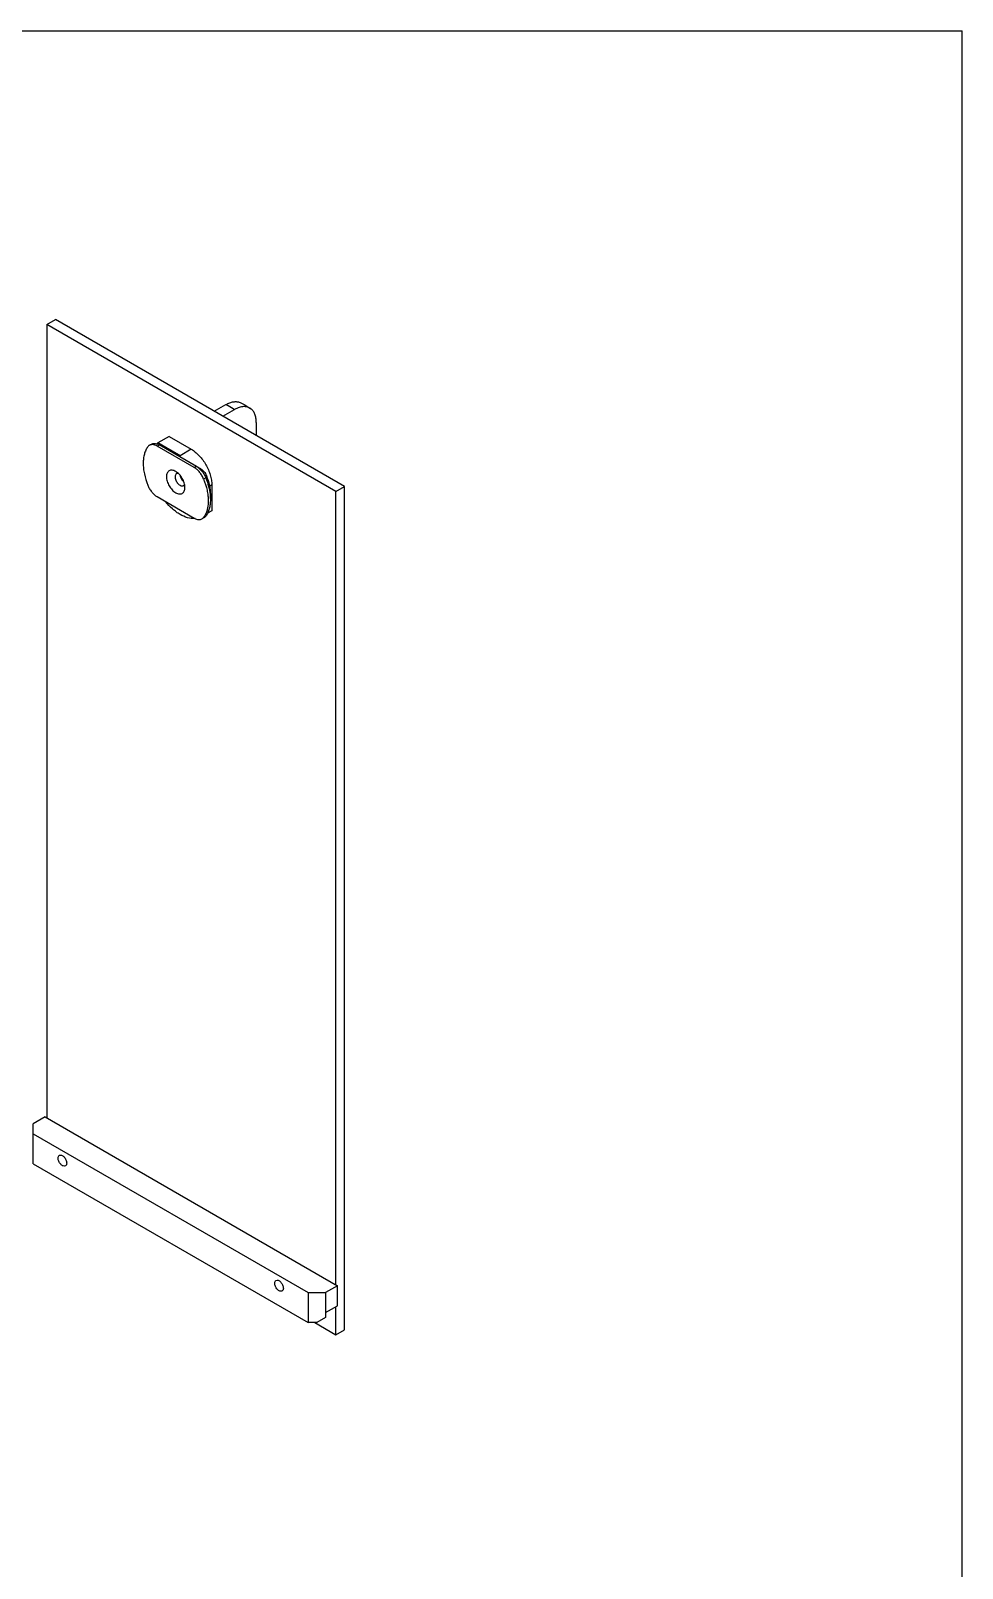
# Model space of a CAD drawing. Header units: millimetres. Extents: x 0 to 1189, y 0 to 841.
# Drawn here: x 885 to 1189, y 339 to 841 of the extents above; entities that cross this region are included whole.
import ezdxf

# ---------------------------------------------------------------- set-up
doc = ezdxf.new("R2010")
doc.units = ezdxf.units.MM
doc.header["$LTSCALE"] = 65.395
doc.layers.get('0').update_dxf_attribs({"linetype": 'CONTINUOUS'})
doc.layers.add('AXIS', color=7, linetype='CONTINUOUS')
doc.layers.add('SURFACES', color=7, linetype='CONTINUOUS')

msp = doc.modelspace()

# ---------------------------------------------------------------- linework, layer by layer
at = {"color": 7, "linetype": 'Continuous'}
for p, q in [((0, 841), (1189, 841)), ((1189, 0), (1189, 841)), ((890.25, 745.11), (893.08, 746.74)), ((890.25, 745.11), (890.25, 486.28)), ((984.57, 690.66), (890.25, 745.11)), ((987.4, 692.29), (893.08, 746.74)), ((944.92, 716.82), (948.72, 719.01)), ((947.75, 715.18), (951.55, 717.38)), ((958.62, 713.17), (958.62, 708.9)), ((930.14, 708.61), (926.53, 706.53)), ((930.14, 708.61), (937.41, 704.41)), ((923.74, 705.72), (924.44, 706.13)), ((938.4, 698.45), (926.24, 705.47)), ((933.8, 702.33), (926.53, 706.53)), ((939.11, 698.86), (926.94, 705.88)), ((940.52, 698.04), (939.11, 698.86)), ((944.13, 692.78), (944.13, 684.38)), ((926.24, 688.98), (938.4, 681.96)), ((943.63, 689.63), (943.63, 688)), ((984.57, 690.66), (987.4, 692.29)), ((984.57, 431.83), (984.57, 690.66)), ((987.4, 417.13), (987.4, 692.29)), ((944.13, 684.38), (942.73, 683.57)), ((940.9, 681.71), (941.61, 682.12)), ((889.68, 486.61), (885.79, 484.36)), ((885.79, 471.3), (885.79, 484.36)), ((885.79, 481.1), (975.59, 429.25)), ((885.79, 471.3), (975.59, 419.45)), ((985.14, 431.5), (981.25, 429.25)), ((975.59, 429.25), (981.25, 429.25)), ((975.59, 429.25), (975.59, 419.45)), ((981.25, 429.25), (981.25, 421.09)), ((981.25, 422.72), (985.14, 424.96)), ((984.57, 415.5), (984.57, 424.63)), ((978.42, 419.45), (975.59, 419.45)), ((977.72, 419.45), (984.57, 415.5)), ((981.25, 421.09), (978.42, 419.45)), ((984.57, 415.5), (987.4, 417.13))]:
    msp.add_line(p, q, dxfattribs=at)
at = {"color": 9, "linetype": 'Continuous'}
for p, q in [((926.24, 705.47), (926.94, 705.88)), ((937.41, 704.41), (933.8, 702.33)), ((939.11, 698.86), (938.4, 698.45)), ((942.15, 695.1), (941.44, 694.69)), ((942.35, 695.79), (942.15, 695.1)), ((944.13, 692.78), (943.36, 692.33)), ((941.44, 682.2), (942.15, 682.61))]:
    msp.add_line(p, q, dxfattribs=at)
at = {"color": 7, "linetype": 'Continuous'}
msp.add_arc((929.18, 702.6), 4.74, 123.9403, 129.7673, dxfattribs=at)
for points, knots in [([(948.72, 719.01), (949.12, 719.24), (949.92, 719.63), (951.14, 719.96), (952.29, 720), (953.01, 719.83), (953.33, 719.69)], [0, 0, 0, 0, 0.287206, 0.546835, 0.78191, 1, 1, 1, 1]), ([(956.85, 717.66), (956.69, 717.78), (956.34, 718), (955.54, 718.3), (954.41, 718.4), (952.96, 718.09), (952.03, 717.65), (951.55, 717.38)], [0, 0, 0, 0, 0.109148, 0.219205, 0.450333, 0.708485, 1, 1, 1, 1]), ([(953.33, 719.69), (953.64, 719.56), (954.87, 718.99), (956.03, 718.27), (956.85, 717.66)], [0, 0, 0, 0, 0.249062, 1, 1, 1, 1]), ([(958.62, 713.17), (958.62, 713.65), (958.56, 714.56), (958.23, 715.83), (957.68, 716.89), (957.14, 717.44), (956.85, 717.66)], [0, 0, 0, 0, 0.287276, 0.547231, 0.782286, 1, 1, 1, 1]), ([(923.2, 705.23), (922.95, 704.89), (922.51, 704.12), (922.05, 702.83), (921.77, 701.38), (921.68, 699.8), (921.78, 698.11), (922.17, 695.71), (922.73, 693.92), (923.2, 692.74)], [0, 0, 0, 0, 0.097584, 0.202465, 0.315733, 0.437719, 0.568133, 0.706187, 1, 1, 1, 1]), ([(923.74, 705.72), (923.63, 705.66), (923.43, 705.51), (923.27, 705.33), (923.2, 705.23)], [0, 0, 0, 0, 0.492662, 1, 1, 1, 1]), ([(926.24, 705.47), (926.02, 705.6), (925.58, 705.81), (924.91, 705.97), (924.28, 705.95), (923.9, 705.82), (923.74, 705.72)], [0, 0, 0, 0, 0.28981, 0.549049, 0.782237, 1, 1, 1, 1]), ([(924.44, 706.13), (924.56, 706.2), (924.82, 706.31), (925.4, 706.4), (925.85, 706.33), (926.15, 706.24)], [0, 0, 0, 0, 0.231051, 0.470743, 1, 1, 1, 1]), ([(926.15, 706.24), (926.22, 706.22), (926.49, 706.12), (926.75, 705.99), (926.94, 705.88)], [0, 0, 0, 0, 0.238569, 1, 1, 1, 1]), ([(933.8, 702.33), (933.63, 702.43), (932.95, 702.79), (932.21, 703.06), (931.65, 703.16)], [0, 0, 0, 0, 0.267595, 1, 1, 1, 1]), ([(937.41, 704.41), (937.87, 704.15), (938.78, 703.51), (940.03, 702.34), (941.18, 700.96), (942.19, 699.41), (943.02, 697.77), (943.64, 696.08), (944.03, 694.41), (944.13, 693.31), (944.13, 692.78)], [0, 0, 0, 0, 0.114157, 0.237325, 0.366975, 0.499999, 0.633024, 0.762674, 0.885842, 1, 1, 1, 1]), ([(932.32, 697.19), (932.13, 697.29), (931.76, 697.47), (931.19, 697.61), (930.66, 697.59), (930.18, 697.42), (929.79, 697.09), (929.51, 696.64), (929.35, 696.08), (929.3, 695.43), (929.36, 694.72), (929.59, 693.7), (930.14, 692.46), (931.09, 691.17), (931.89, 690.49), (932.32, 690.25)], [0, 0, 0, 0, 0.060434, 0.114492, 0.163118, 0.20853, 0.253943, 0.302568, 0.35663, 0.417062, 0.483707, 0.555616, 0.708709, 0.861801, 1, 1, 1, 1]), ([(941.44, 694.69), (941.29, 695.09), (940.91, 695.86), (940.19, 696.91), (939.36, 697.79), (938.73, 698.26), (938.4, 698.45)], [0, 0, 0, 0, 0.261558, 0.522706, 0.772076, 1, 1, 1, 1]), ([(939.11, 698.86), (939.43, 698.67), (940.06, 698.2), (940.9, 697.32), (941.61, 696.27), (941.99, 695.5), (942.15, 695.1)], [0, 0, 0, 0, 0.227924, 0.477294, 0.738442, 1, 1, 1, 1]), ([(940.52, 698.04), (940.72, 697.93), (941.1, 697.65), (941.77, 696.93), (942.16, 696.26), (942.35, 695.79)], [0, 0, 0, 0, 0.228259, 0.477997, 1, 1, 1, 1]), ([(923.2, 692.74), (923.35, 692.34), (923.73, 691.57), (924.45, 690.52), (925.28, 689.64), (925.91, 689.17), (926.24, 688.98)], [0, 0, 0, 0, 0.261558, 0.522706, 0.772076, 1, 1, 1, 1]), ([(932.61, 696.48), (932.55, 696.45), (932.45, 696.37), (932.27, 696.15), (932.14, 695.77), (932.13, 695.24), (932.25, 694.66), (932.49, 694.06), (932.83, 693.51), (933.24, 693.04), (933.57, 692.79), (933.73, 692.69)], [0, 0, 0, 0, 0.042879, 0.087527, 0.186935, 0.304251, 0.43798, 0.58239, 0.72961, 0.871257, 1, 1, 1, 1]), ([(935.33, 691.98), (935.33, 692.47), (935.14, 693.51), (934.5, 694.97), (933.55, 696.26), (932.75, 696.94), (932.32, 697.19)], [0, 0, 0, 0, 0.237219, 0.500001, 0.762783, 1, 1, 1, 1]), ([(933.14, 696.58), (933.05, 696.59), (932.86, 696.59), (932.69, 696.52), (932.61, 696.48)], [0, 0, 0, 0, 0.517908, 1, 1, 1, 1]), ([(933.73, 692.69), (933.83, 692.64), (934.03, 692.54), (934.33, 692.47), (934.61, 692.48), (934.78, 692.54), (934.86, 692.58)], [0, 0, 0, 0, 0.289788, 0.549053, 0.782225, 1, 1, 1, 1]), ([(934.86, 692.58), (934.94, 692.63), (935.08, 692.75), (935.17, 692.91), (935.21, 692.99)], [0, 0, 0, 0, 0.482136, 1, 1, 1, 1]), ([(941.44, 694.69), (941.91, 693.51), (942.47, 691.72), (942.86, 689.32), (942.96, 687.63), (942.87, 686.05), (942.59, 684.6), (942.13, 683.31), (941.69, 682.54), (941.44, 682.2)], [0, 0, 0, 0, 0.293813, 0.431867, 0.562281, 0.684267, 0.797535, 0.902416, 1, 1, 1, 1]), ([(942.15, 695.1), (942.51, 694.2), (943.1, 692.4), (943.45, 690.53), (943.55, 689.62)], [0, 0, 0, 0, 0.51528, 1, 1, 1, 1]), ([(942.35, 695.79), (942.75, 694.76), (943.38, 692.74), (943.63, 690.64), (943.63, 689.63)], [0, 0, 0, 0, 0.522866, 1, 1, 1, 1]), ([(938.68, 681.81), (937.01, 681.68), (934.77, 682.47), (932.51, 683.95), (930.82, 685.32), (929.67, 686.53), (928.95, 687.41)], [0, 0, 0, 0, 0.43642, 0.567364, 0.705734, 1, 1, 1, 1]), ([(932.32, 690.25), (932.51, 690.14), (932.88, 689.96), (933.45, 689.82), (933.98, 689.84), (934.46, 690.01), (934.85, 690.34), (935.13, 690.79), (935.29, 691.36), (935.33, 691.76), (935.33, 691.98)], [0, 0, 0, 0, 0.144903, 0.274521, 0.391113, 0.499998, 0.608885, 0.725475, 0.8551, 1, 1, 1, 1]), ([(943.63, 688), (943.63, 687.47), (943.58, 686.45), (943.3, 685), (942.84, 683.71), (942.4, 682.95), (942.15, 682.61)], [0, 0, 0, 0, 0.278687, 0.537457, 0.777061, 1, 1, 1, 1]), ([(943.55, 689.62), (943.56, 689.49), (943.61, 688.95), (943.63, 688.4), (943.63, 688)], [0, 0, 0, 0, 0.255622, 1, 1, 1, 1]), ([(942.15, 682.61), (942.08, 682.51), (941.91, 682.32), (941.71, 682.18), (941.61, 682.12)], [0, 0, 0, 0, 0.507338, 1, 1, 1, 1]), ([(938.4, 681.96), (938.62, 681.83), (939.06, 681.62), (939.73, 681.46), (940.36, 681.48), (940.74, 681.61), (940.9, 681.71)], [0, 0, 0, 0, 0.28981, 0.549049, 0.782237, 1, 1, 1, 1]), ([(940.9, 681.71), (941.01, 681.77), (941.21, 681.92), (941.37, 682.1), (941.44, 682.2)], [0, 0, 0, 0, 0.492662, 1, 1, 1, 1])]:
    msp.add_open_spline(points, degree=3, knots=knots, dxfattribs=at)
at = {"color": 9, "linetype": 'Continuous'}
msp.add_open_spline([(948.72, 719.01), (948.96, 718.91), (949.95, 718.44), (950.88, 717.86), (951.55, 717.38)], degree=3, knots=[0, 0, 0, 0, 0.239326, 1, 1, 1, 1], dxfattribs=at)
at = {"layer": 'AXIS', "color": 7, "linetype": 'Continuous'}
for points, knots in [([(933.73, 695.96), (933.76, 695.76), (933.88, 695.35), (934.15, 694.77), (934.51, 694.24), (934.81, 693.94), (934.97, 693.81)], [0, 0, 0, 0, 0.242907, 0.500001, 0.757096, 1, 1, 1, 1]), ([(893.92, 473.14), (893.92, 473.33), (893.97, 473.68), (894.2, 473.97), (894.34, 474.05)], [0, 0, 0, 0, 0.55075, 1, 1, 1, 1]), ([(896.34, 470.59), (896.13, 470.47), (895.67, 470.49), (895.17, 470.77), (894.63, 471.25), (894.12, 472.04), (893.92, 472.78), (893.92, 473.14)], [0, 0, 0, 0, 0.183292, 0.301476, 0.436207, 0.728901, 1, 1, 1, 1]), ([(894.34, 474.05), (894.55, 474.17), (895.01, 474.15), (895.5, 473.87), (896.05, 473.39), (896.56, 472.6), (896.75, 471.86), (896.75, 471.5)], [0, 0, 0, 0, 0.183292, 0.301476, 0.436207, 0.728901, 1, 1, 1, 1]), ([(896.75, 471.5), (896.75, 471.31), (896.71, 470.96), (896.47, 470.67), (896.34, 470.59)], [0, 0, 0, 0, 0.55075, 1, 1, 1, 1]), ([(964.63, 432.31), (964.63, 432.5), (964.68, 432.86), (964.91, 433.15), (965.05, 433.23)], [0, 0, 0, 0, 0.55075, 1, 1, 1, 1]), ([(967.05, 429.76), (966.84, 429.64), (966.38, 429.67), (965.88, 429.95), (965.34, 430.43), (964.83, 431.22), (964.63, 431.96), (964.63, 432.31)], [0, 0, 0, 0, 0.183292, 0.301476, 0.436207, 0.728901, 1, 1, 1, 1]), ([(965.05, 433.23), (965.26, 433.35), (965.72, 433.33), (966.21, 433.04), (966.76, 432.56), (967.27, 431.78), (967.46, 431.04), (967.46, 430.68)], [0, 0, 0, 0, 0.183292, 0.301476, 0.436207, 0.728901, 1, 1, 1, 1]), ([(967.46, 430.68), (967.46, 430.49), (967.42, 430.13), (967.18, 429.84), (967.05, 429.76)], [0, 0, 0, 0, 0.55075, 1, 1, 1, 1])]:
    msp.add_open_spline(points, degree=3, knots=knots, dxfattribs=at)
at = {"layer": 'SURFACES', "color": 7, "linetype": 'Continuous'}
for p in [(889.68, 486.61), (985.14, 424.96)]:
    msp.add_line(p, (985.14, 431.5), dxfattribs=at)

doc.saveas('drawing.dxf')
